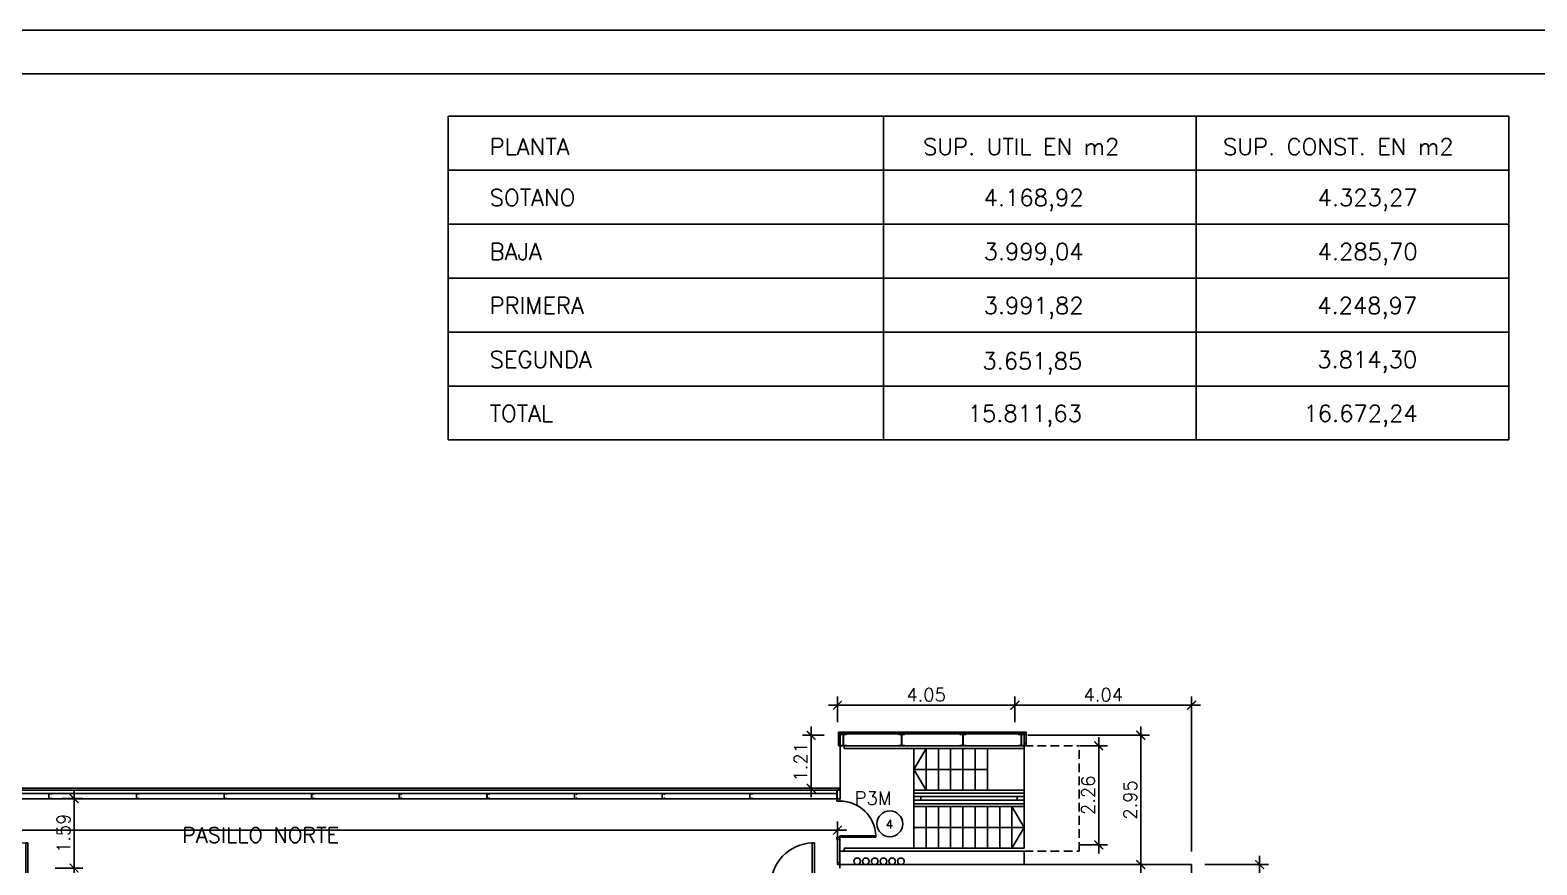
# Model space of a CAD drawing. Extents: x -1 to 154, y -18 to 77.
# Drawn here: x 67.16 to 101.55, y 57.84 to 76.88 of the extents above; entities that cross this region are included whole.
import ezdxf

# ---------------------------------------------------------------- set-up
doc = ezdxf.new("R2010")
doc.units = 0
doc.linetypes.add('TRAZOS', pattern=[0.75, 0.5, -0.25])
doc.layers.get('0').update_dxf_attribs({"linetype": 'CONTINUOUS'})
doc.layers.get('DEFPOINTS').update_dxf_attribs({"linetype": 'CONTINUOUS'})
for name, color, linetype in [('2', 2, 'CONTINUOUS'), ('4', 3, 'CONTINUOUS'), ('AMAESTRADO', 4, 'CONTINUOUS'), ('CARPINT', 1, 'CONTINUOUS'), ('COTAS', 7, 'CONTINUOUS'), ('FORMATO', 7, 'CONTINUOUS'), ('MOB', 40, 'CONTINUOUS'), ('REF-CAR', 3, 'CONTINUOUS'), ('SUP', 4, 'CONTINUOUS')]:
    doc.layers.add(name, color=color, linetype=linetype)
doc.styles.add('ROMANS', font='romans.shx')
doc.dimstyles.get("Standard").update_dxf_attribs({"dimtxt": 0.18, "dimasz": 0.18, "dimexe": 0.18, "dimexo": 0.0625, "dimgap": 0.09, "dimtad": 0, "dimtih": 1, "dimtoh": 1, "dimdec": 4, "dimzin": 0, "dimdsep": 46, "dimtxsty": 'Standard', "dimcen": 0.09, "dimadec": 0, "dimazin": 0, "dimtfac": 1, "dimtdec": 4, "dimtofl": 0, "dimtmove": 0, "dimatfit": 3, "dimfxl": 0, "dimtolj": 1, "dimtzin": 0, "dimarcsym": 0})

# ---------------------------------------------------------------- blocks, each defined once
blk = doc.blocks.new('_ARCHTICK')
at = {"color": 0, "linetype": 'ByBlock', "const_width": 0.15}
blk.add_lwpolyline([(-0.5, -0.5), (0.5, 0.5)], dxfattribs=at)
blk = doc.blocks.new('*D25')
at = {"linetype": 'ByBlock'}
for p, q in [((85.588, 61.092), (85.588, 61.677)), ((89.638, 61.092), (89.638, 61.677)), ((85.388, 61.477), (89.838, 61.477))]:
    blk.add_line(p, q, dxfattribs=at)
at = {"layer": 'DEFPOINTS', "color": 0, "linetype": 'ByBlock'}
for p in [(89.638, 61.477), (85.588, 60.792), (89.638, 60.792)]:
    blk.add_point(p, dxfattribs=at)
at = {"linetype": 'ByBlock', "xscale": 0.2, "yscale": 0.2, "zscale": 0.2, "rotation": 180}
blk.add_blockref('_ARCHTICK', (85.588, 61.477), dxfattribs=at)
at = {"linetype": 'ByBlock', "xscale": 0.2, "yscale": 0.2, "zscale": 0.2}
blk.add_blockref('_ARCHTICK', (89.638, 61.477), dxfattribs=at)
at = {"linetype": 'ByBlock', "insert": (87.613, 61.717), "char_height": 0.3, "attachment_point": 5, "style": 'ROMANS'}
blk.add_mtext('\\A1;4.05', dxfattribs=at)
blk = doc.blocks.new('*D26')
at = {"linetype": 'ByBlock'}
for p, q in [((91.123, 60.552), (91.752, 60.552)), ((91.552, 60.752), (91.552, 58.092)), ((91.123, 58.292), (91.752, 58.292))]:
    blk.add_line(p, q, dxfattribs=at)
at = {"layer": 'DEFPOINTS', "color": 0, "linetype": 'ByBlock'}
for p in [(90.823, 60.552), (90.823, 58.292), (91.552, 58.292)]:
    blk.add_point(p, dxfattribs=at)
at = {"linetype": 'ByBlock', "xscale": 0.2, "yscale": 0.2, "zscale": 0.2}
for p, rotation in [((91.552, 60.552), 90), ((91.552, 58.292), 270)]:
    blk.add_blockref('_ARCHTICK', p, dxfattribs=dict(at, rotation=rotation))
at = {"linetype": 'ByBlock', "insert": (91.312, 59.422), "char_height": 0.3, "attachment_point": 5, "rotation": 90, "style": 'ROMANS'}
blk.add_mtext('\\A1;2.26', dxfattribs=at)
blk = doc.blocks.new('*D27')
at = {"linetype": 'ByBlock'}
for p, q in [((92.512, 60.992), (92.512, 57.642)), ((89.938, 60.792), (92.712, 60.792)), ((89.873, 57.842), (92.712, 57.842))]:
    blk.add_line(p, q, dxfattribs=at)
at = {"layer": 'DEFPOINTS', "color": 0, "linetype": 'ByBlock'}
for p in [(89.638, 60.792), (89.573, 57.842), (92.512, 57.842)]:
    blk.add_point(p, dxfattribs=at)
at = {"linetype": 'ByBlock', "xscale": 0.2, "yscale": 0.2, "zscale": 0.2}
for p, rotation in [((92.512, 60.792), 90), ((92.512, 57.842), 270)]:
    blk.add_blockref('_ARCHTICK', p, dxfattribs=dict(at, rotation=rotation))
at = {"linetype": 'ByBlock', "insert": (92.272, 59.317), "char_height": 0.3, "attachment_point": 5, "rotation": 90, "style": 'ROMANS'}
blk.add_mtext('\\A1;2.95', dxfattribs=at)
blk = doc.blocks.new('*D28')
at = {"linetype": 'ByBlock'}
for p, q in [((84.99, 60.992), (84.99, 59.382)), ((85.288, 60.792), (84.79, 60.792)), ((85.354, 59.582), (84.79, 59.582))]:
    blk.add_line(p, q, dxfattribs=at)
at = {"layer": 'DEFPOINTS', "color": 0, "linetype": 'ByBlock'}
for p in [(85.588, 60.792), (84.99, 59.582), (85.654, 59.582)]:
    blk.add_point(p, dxfattribs=at)
at = {"linetype": 'ByBlock', "xscale": 0.2, "yscale": 0.2, "zscale": 0.2}
for p, rotation in [((84.99, 60.792), 90), ((84.99, 59.582), 270)]:
    blk.add_blockref('_ARCHTICK', p, dxfattribs=dict(at, rotation=rotation))
at = {"linetype": 'ByBlock', "insert": (84.75, 60.187), "char_height": 0.3, "attachment_point": 5, "rotation": 90, "style": 'ROMANS'}
blk.add_mtext('\\A1;1.21', dxfattribs=at)
blk = doc.blocks.new('*D29')
at = {"linetype": 'ByBlock'}
for p, q in [((89.638, 61.092), (89.638, 61.677)), ((93.673, 58.142), (93.673, 61.677)), ((89.438, 61.477), (93.873, 61.477))]:
    blk.add_line(p, q, dxfattribs=at)
at = {"layer": 'DEFPOINTS', "color": 0, "linetype": 'ByBlock'}
for p in [(93.673, 61.477), (89.638, 60.792), (93.673, 57.842)]:
    blk.add_point(p, dxfattribs=at)
at = {"linetype": 'ByBlock', "xscale": 0.2, "yscale": 0.2, "zscale": 0.2, "rotation": 180}
blk.add_blockref('_ARCHTICK', (89.638, 61.477), dxfattribs=at)
at = {"linetype": 'ByBlock', "xscale": 0.2, "yscale": 0.2, "zscale": 0.2}
blk.add_blockref('_ARCHTICK', (93.673, 61.477), dxfattribs=at)
at = {"linetype": 'ByBlock', "insert": (91.656, 61.717), "char_height": 0.3, "attachment_point": 5, "style": 'ROMANS'}
blk.add_mtext('\\A1;4.04', dxfattribs=at)
blk = doc.blocks.new('*D31')
at = {"linetype": 'ByBlock'}
for p, q in [((93.973, 57.842), (95.425, 57.842)), ((95.225, 58.042), (95.225, 27.222)), ((93.973, 27.422), (95.425, 27.422))]:
    blk.add_line(p, q, dxfattribs=at)
at = {"layer": 'DEFPOINTS', "color": 0, "linetype": 'ByBlock'}
for p in [(93.673, 57.842), (93.673, 27.422), (95.225, 27.422)]:
    blk.add_point(p, dxfattribs=at)
at = {"linetype": 'ByBlock', "xscale": 0.2, "yscale": 0.2, "zscale": 0.2}
for p, rotation in [((95.225, 57.842), 90), ((95.225, 27.422), 270)]:
    blk.add_blockref('_ARCHTICK', p, dxfattribs=dict(at, rotation=rotation))
at = {"linetype": 'ByBlock', "insert": (94.985, 42.632), "char_height": 0.3, "attachment_point": 5, "rotation": 90, "style": 'ROMANS'}
blk.add_mtext('\\A1;30.42', dxfattribs=at)
blk = doc.blocks.new('*D79')
at = {"linetype": 'ByBlock'}
for p, q in [((40.547, 58.142), (40.547, 58.828)), ((85.592, 58.142), (85.592, 58.828)), ((40.347, 58.628), (85.792, 58.628))]:
    blk.add_line(p, q, dxfattribs=at)
at = {"layer": 'DEFPOINTS', "color": 0, "linetype": 'ByBlock'}
for p in [(85.592, 58.628), (40.547, 57.842), (85.592, 57.842)]:
    blk.add_point(p, dxfattribs=at)
at = {"linetype": 'ByBlock', "xscale": 0.2, "yscale": 0.2, "zscale": 0.2, "rotation": 180}
blk.add_blockref('_ARCHTICK', (40.547, 58.628), dxfattribs=at)
at = {"linetype": 'ByBlock', "xscale": 0.2, "yscale": 0.2, "zscale": 0.2}
blk.add_blockref('_ARCHTICK', (85.592, 58.628), dxfattribs=at)
at = {"linetype": 'ByBlock', "insert": (63.07, 58.868), "char_height": 0.3, "attachment_point": 5, "style": 'ROMANS'}
blk.add_mtext('\\A1;45.05', dxfattribs=at)
blk = doc.blocks.new('*D80')
at = {"linetype": 'ByBlock'}
for p, q in [((68.166, 57.562), (68.166, 59.548)), ((67.891, 59.348), (68.366, 59.348)), ((67.733, 57.762), (68.366, 57.762))]:
    blk.add_line(p, q, dxfattribs=at)
at = {"layer": 'DEFPOINTS', "color": 0, "linetype": 'ByBlock'}
for p in [(67.591, 59.348), (68.166, 59.348), (67.433, 57.762)]:
    blk.add_point(p, dxfattribs=at)
at = {"linetype": 'ByBlock', "xscale": 0.2, "yscale": 0.2, "zscale": 0.2}
for p, rotation in [((68.166, 59.348), 90), ((68.166, 57.762), 270)]:
    blk.add_blockref('_ARCHTICK', p, dxfattribs=dict(at, rotation=rotation))
at = {"linetype": 'ByBlock', "insert": (67.926, 58.555), "char_height": 0.3, "attachment_point": 5, "rotation": 90, "style": 'ROMANS'}
blk.add_mtext('\\A1;1.59', dxfattribs=at)
blk = doc.blocks.new('P100D')
for p, q in [((0, 0), (0, -0.05)), ((-0.11, -0.05), (-1.11, -0.05)), ((-1.11, -0.05), (-1.11, -0.1)), ((-0.11, -0.1), (-1.11, -0.1)), ((-0.11, 0), (-0.11, -0.05)), ((-0.11, -0.05), (0, -0.05)), ((-0.11, -0.05), (-0.11, -0.1)), ((-0.11, -1.05), (0, -1.05)), ((-0.11, -1.1), (-0.11, -1.05)), ((0, -1.1), (0, -1.05))]:
    blk.add_line(p, q)
blk.add_arc((-0.11, -0.05), 1, 182.866, 270)
blk = doc.blocks.new('P80D')
for p, q in [((0, 0), (0, -0.05)), ((0.07, 0), (0.07, -0.05)), ((0, -0.05), (-0.825, -0.05)), ((-0.825, -0.05), (-0.825, -0.085)), ((0, -0.085), (-0.825, -0.085)), ((0, -0.05), (0.07, -0.05)), ((0, -0.05), (0, -0.085)), ((0, -0.875), (0.07, -0.875)), ((0, -0.925), (0, -0.875)), ((0.07, -0.925), (0.07, -0.875))]:
    blk.add_line(p, q)
blk.add_arc((0, -0.05), 0.825, 182.4315, 270)
blk = doc.blocks.new('A$C5F1F5EC7')
at = {"color": 3}
blk.add_lwpolyline([(0.003, 0.1), (0, 0.1), (0, 0.114, -0.414214), (0.006, 0.12), (0.044, 0.12, -0.414214), (0.05, 0.114), (0.05, 0.006, -0.414214), (0.044, 0), (0.006, 0, -0.414214), (0, 0.006), (0, 0.02), (0.003, 0.02), (0.003, 0.006, 0.414214), (0.006, 0.003), (0.044, 0.003, 0.414214), (0.047, 0.006), (0.047, 0.114, 0.414214), (0.044, 0.117), (0.006, 0.117, 0.414214), (0.003, 0.114)], format="xyb", close=True, dxfattribs=at)

msp = doc.modelspace()

# ---------------------------------------------------------------- linework, layer by layer
at = {"layer": '2'}
for p, q in [((89.853, 60.552), (85.654, 60.552)), ((85.654, 59.342), (85.654, 60.552)), ((85.742, 60.552), (85.742, 60.487)), ((89.853, 59.472), (89.853, 60.552)), ((89.853, 60.552), (89.893, 60.552)), ((85.742, 60.487), (89.853, 60.487)), ((87.333, 60.487), (87.333, 59.432)), ((87.333, 60.012), (87.613, 60.487)), ((87.613, 59.537), (87.613, 60.487)), ((87.613, 59.537), (87.613, 60.342)), ((87.893, 59.537), (87.893, 60.487)), ((88.173, 59.537), (88.173, 60.487)), ((88.453, 59.537), (88.453, 60.487)), ((88.733, 59.537), (88.733, 60.487)), ((89.013, 59.537), (89.013, 60.487)), ((87.333, 60.012), (89.013, 60.012)), ((87.613, 59.537), (87.333, 60.012)), ((87.333, 59.537), (89.853, 59.537)), ((85.654, 59.342), (41.613, 59.342)), ((87.333, 59.472), (89.853, 59.472)), ((87.333, 59.472), (87.333, 59.392)), ((87.333, 59.312), (87.333, 59.232)), ((87.333, 59.232), (87.333, 58.217)), ((87.333, 59.232), (89.853, 59.232)), ((87.333, 59.167), (89.853, 59.167)), ((87.493, 59.392), (89.693, 59.392)), ((87.493, 59.312), (89.693, 59.312)), ((87.613, 59.167), (87.613, 58.217)), ((87.893, 59.167), (87.893, 58.217)), ((88.173, 59.167), (88.173, 58.217)), ((88.453, 59.167), (88.453, 58.217)), ((88.733, 59.167), (88.733, 58.217)), ((89.013, 59.167), (89.013, 58.217)), ((89.293, 59.167), (89.293, 58.217)), ((89.853, 58.692), (89.573, 59.167)), ((89.573, 59.167), (89.573, 58.217)), ((89.853, 59.472), (89.853, 59.392)), ((89.853, 59.312), (89.853, 59.232)), ((89.853, 59.232), (89.853, 58.217)), ((89.853, 58.692), (87.333, 58.692)), ((89.853, 58.692), (89.573, 58.217)), ((85.642, 58.152), (89.853, 58.152)), ((85.742, 58.217), (89.853, 58.217)), ((85.742, 58.152), (85.742, 58.217)), ((89.853, 58.152), (89.853, 57.842))]:
    msp.add_line(p, q, dxfattribs=at)
at = {"layer": '2', "linetype": 'TRAZOS', "ltscale": 0.4}
for p, q in [((89.853, 60.552), (91.103, 60.552)), ((91.103, 58.152), (91.103, 60.552)), ((89.853, 58.152), (91.103, 58.152))]:
    msp.add_line(p, q, dxfattribs=at)
at = {"layer": '2'}
for centre in [(86.039, 57.917), (86.239, 57.917), (86.439, 57.917), (86.639, 57.917), (86.839, 57.917), (87.039, 57.917)]:
    msp.add_circle(centre, 0.075, dxfattribs=at)
at = {"layer": '4'}
for p, q in [((87.333, 59.392), (87.493, 59.392)), ((87.333, 59.392), (87.333, 59.312)), ((87.333, 59.312), (87.493, 59.312)), ((87.493, 59.392), (87.493, 59.312)), ((89.693, 59.392), (89.853, 59.392)), ((89.693, 59.392), (89.693, 59.312)), ((89.693, 59.312), (89.853, 59.312)), ((89.853, 59.392), (89.853, 59.312)), ((93.673, 57.842), (85.642, 57.842)), ((85.642, 57.842), (85.642, 57.762)), ((93.673, 27.422), (93.673, 57.842))]:
    msp.add_line(p, q, dxfattribs=at)
for points in [[(85.722, 60.552), (85.789, 60.552), (85.789, 60.562), (85.74, 60.562, -0.414214), (85.725, 60.577), (85.725, 60.796, -0.414214), (85.74, 60.811), (85.789, 60.811), (85.789, 60.822), (85.654, 60.822), (85.654, 60.811), (85.703, 60.811, -0.414214), (85.718, 60.796), (85.718, 60.577, -0.414214), (85.703, 60.562), (85.654, 60.562), (85.654, 60.552)], [(87.054, 60.552), (87.122, 60.552), (87.122, 60.562), (87.072, 60.562, -0.414214), (87.057, 60.577), (87.057, 60.796, -0.414214), (87.072, 60.811), (87.122, 60.811), (87.122, 60.822), (86.987, 60.822), (86.987, 60.811), (87.036, 60.811, -0.414214), (87.051, 60.796), (87.051, 60.577, -0.414214), (87.036, 60.562), (86.987, 60.562), (86.987, 60.552)], [(88.453, 60.552), (88.521, 60.552), (88.521, 60.562), (88.471, 60.562, -0.414214), (88.456, 60.577), (88.456, 60.796, -0.414214), (88.471, 60.811), (88.521, 60.811), (88.521, 60.822), (88.386, 60.822), (88.386, 60.811), (88.435, 60.811, -0.414214), (88.45, 60.796), (88.45, 60.577, -0.414214), (88.435, 60.562), (88.386, 60.562), (88.386, 60.552)], [(89.786, 60.552), (89.853, 60.552), (89.853, 60.562), (89.804, 60.562, -0.414214), (89.789, 60.577), (89.789, 60.796, -0.414214), (89.804, 60.811), (89.853, 60.811), (89.853, 60.822), (89.718, 60.822), (89.718, 60.811), (89.767, 60.811, -0.414214), (89.782, 60.796), (89.782, 60.577, -0.414214), (89.767, 60.562), (89.718, 60.562), (89.718, 60.552)], [(85.58, 59.382), (85.58, 59.346, 0.414214), (85.583, 59.344), (85.644, 59.344, 0.414214), (85.646, 59.346), (85.646, 59.352), (85.648, 59.352), (85.648, 59.346, -0.414214), (85.644, 59.342), (85.583, 59.342, -0.414214), (85.578, 59.346), (85.578, 59.382), (85.578, 59.537, -0.414214), (85.583, 59.542), (85.644, 59.542, -0.414214), (85.648, 59.537), (85.648, 59.532), (85.646, 59.532), (85.646, 59.537, 0.414214), (85.644, 59.54), (85.583, 59.54, 0.414214), (85.58, 59.537)]]:
    msp.add_lwpolyline(points, format="xyb", close=True, dxfattribs=at)
at = {"layer": 'AMAESTRADO'}
msp.add_circle((86.784, 58.773), 0.294, dxfattribs=at)
at = {"layer": 'CARPINT'}
for p, q in [((89.893, 60.862), (85.614, 60.862)), ((85.614, 60.552), (85.614, 60.862)), ((85.614, 60.822), (85.614, 60.862)), ((89.893, 60.822), (85.614, 60.822)), ((85.654, 60.592), (85.614, 60.592)), ((85.654, 60.552), (85.614, 60.552)), ((85.654, 60.552), (85.654, 60.862)), ((85.654, 60.822), (85.654, 60.862)), ((89.853, 60.822), (89.853, 60.862)), ((89.853, 60.552), (89.853, 60.862)), ((89.853, 60.822), (89.853, 60.862)), ((89.853, 60.602), (89.893, 60.602)), ((89.893, 60.822), (89.893, 60.862)), ((89.893, 60.552), (89.893, 60.862)), ((85.654, 59.582), (31.478, 59.582)), ((85.654, 59.542), (31.478, 59.542)), ((85.614, 59.542), (85.614, 59.582)), ((85.654, 59.542), (85.654, 59.582)), ((85.578, 59.462), (31.544, 59.462)), ((85.572, 58.417), (85.642, 58.417)), ((85.592, 58.417), (85.592, 57.842)), ((85.642, 58.417), (85.642, 57.842)), ((85.642, 57.892), (85.592, 57.892)), ((85.642, 57.842), (85.592, 57.842))]:
    msp.add_line(p, q, dxfattribs=at)
at = {"layer": 'FORMATO'}
msp.add_line((-1.023, 76.876), (153.848, 76.876), dxfattribs=at)
at = {"layer": 'FORMATO', "color": 5}
msp.add_line((3.977, 75.876), (152.848, 75.876), dxfattribs=at)
at = {"layer": 'SUP'}
for p, q in [((76.701, 74.91), (100.911, 74.91)), ((76.701, 67.528), (76.701, 74.91)), ((86.637, 67.528), (86.637, 74.91)), ((93.774, 67.528), (93.774, 74.91)), ((100.911, 67.528), (100.911, 74.91)), ((76.701, 73.68), (100.911, 73.68)), ((76.701, 68.758), (100.911, 68.758)), ((76.701, 67.528), (100.911, 67.528))]:
    msp.add_line(p, q, dxfattribs=at)
at = {"layer": 'SUP', "color": 7}
for p, q in [((76.701, 72.449), (100.911, 72.449)), ((76.701, 71.219), (100.911, 71.219)), ((76.701, 69.988), (100.911, 69.988))]:
    msp.add_line(p, q, dxfattribs=at)

# ---------------------------------------------------------------- block references
at = {"layer": '4', "xscale": -1}
for p in [(67.638, 59.342), (69.638, 59.342), (71.638, 59.342), (73.638, 59.342), (75.638, 59.342), (77.638, 59.342), (79.638, 59.342), (81.638, 59.342), (83.638, 59.342)]:
    msp.add_blockref('A$C5F1F5EC7', p, dxfattribs=at)
at = {"layer": 'CARPINT'}
for name, p, rotation in [('P80D', (85.642, 58.417), 180), ('P100D', (67.163, 57.232), 270), ('P100D', (85.113, 57.232), 270)]:
    msp.add_blockref(name, p, dxfattribs=dict(at, rotation=rotation))

# ---------------------------------------------------------------- texts
at = {"layer": 'AMAESTRADO', "style": 'ROMANS'}
msp.add_text('4', height=0.2, dxfattribs=at).set_placement((86.689, 58.667))
at = {"layer": 'MOB', "color": 7, "style": 'ROMANS'}
msp.add_text('PASILLO NORTE', height=0.35, dxfattribs=at).set_placement((70.631, 58.342))
at = {"layer": 'REF-CAR', "style": 'ROMANS'}
msp.add_text('P3M', height=0.3, dxfattribs=at).set_placement((85.982, 59.208))
at = {"layer": 'SUP', "style": 'ROMANS'}
for s, p in [('PLANTA', (77.653, 74.028)), ('SUP. UTIL EN m2', (87.545, 74.028)), ('SUP. CONST. EN m2', (94.391, 74.028))]:
    msp.add_text(s, height=0.38, dxfattribs=at).set_placement(p)
at = {"layer": 'SUP', "color": 7, "style": 'ROMANS'}
for s, p in [('SOTANO', (77.652, 72.865)), ('4.168,92', (88.927, 72.865)), ('4.323,27', (96.55, 72.865)), ('BAJA', (77.652, 71.634)), ('3.999,04', (88.927, 71.634)), ('4.285,70', (96.55, 71.634)), ('PRIMERA', (77.652, 70.404)), ('3.991,82', (88.927, 70.404)), ('4.248,97', (96.54, 70.404)), ('SEGUNDA', (77.652, 69.173)), ('3.651,85', (88.898, 69.14)), ('3.814,30', (96.54, 69.173))]:
    msp.add_text(s, height=0.38, dxfattribs=at).set_placement(p)
at = {"layer": 'SUP', "color": 4, "style": 'ROMANS'}
for s, p in [('TOTAL', (77.652, 67.943)), ('15.811,63', (88.563, 67.943)), ('16.672,24', (96.227, 67.943))]:
    msp.add_text(s, height=0.38, dxfattribs=at).set_placement(p)

# ---------------------------------------------------------------- dimensions: what is measured, and where the dimension line sits
at = {"layer": 'COTAS'}
for base, p1, p2, picture, middle in [((89.638, 61.477), (85.588, 60.792), (89.638, 60.792), '*D25', (87.613, 61.717)), ((93.673157781, 61.47679038), (89.638157781, 60.791667665), (93.673157781, 57.841667665), '*D29', (91.655657781, 61.71679038)), ((85.5922, 58.6281), (40.5469, 57.8417), (85.5922, 57.8417), '*D79', (63.0695, 58.8681))]:
    dim = msp.add_linear_dim(base=base, p1=p1, p2=p2, dimstyle='Standard', override={"dimtxt": 0.3, "dimasz": 0.2, "dimexe": 0.2, "dimexo": 0.3, "dimtad": 1, "dimtih": 0, "dimtoh": 0, "dimdec": 2, "dimtxsty": 'ROMANS', "dimblk1": 'ARCHTICK', "dimblk2": 'ARCHTICK', "dimsah": 1, "dimcen": 2.5, "dimdle": 0.2, "dimclrd": 256, "dimclre": 256, "dimclrt": 256, "dimtofl": 1}, dxfattribs=at)
    dim.commit()
    dim.dimension.update_dxf_attribs({"geometry": picture, "text_midpoint": middle})
for base, p1, p2, picture, middle in [((84.99, 59.582), (85.588, 60.792), (85.654, 59.582), '*D28', (84.75, 60.187)), ((92.512, 57.842), (89.638, 60.792), (89.573, 57.842), '*D27', (92.272, 59.317)), ((91.552, 58.292), (90.823, 60.552), (90.823, 58.292), '*D26', (91.312, 59.422)), ((68.166, 59.348), (67.433, 57.762), (67.591, 59.348), '*D80', (67.926, 58.555)), ((95.225, 27.422), (93.673, 57.842), (93.673, 27.422), '*D31', (94.985, 42.632))]:
    dim = msp.add_linear_dim(base=base, p1=p1, p2=p2, angle=90, dimstyle='Standard', override={"dimtxt": 0.3, "dimasz": 0.2, "dimexe": 0.2, "dimexo": 0.3, "dimtad": 1, "dimtih": 0, "dimtoh": 0, "dimdec": 2, "dimtxsty": 'ROMANS', "dimblk1": 'ARCHTICK', "dimblk2": 'ARCHTICK', "dimsah": 1, "dimcen": 2.5, "dimdle": 0.2, "dimclrd": 256, "dimclre": 256, "dimclrt": 256, "dimtofl": 1}, dxfattribs=at)
    dim.commit()
    dim.dimension.update_dxf_attribs({"geometry": picture, "text_midpoint": middle})

doc.saveas('drawing.dxf')
